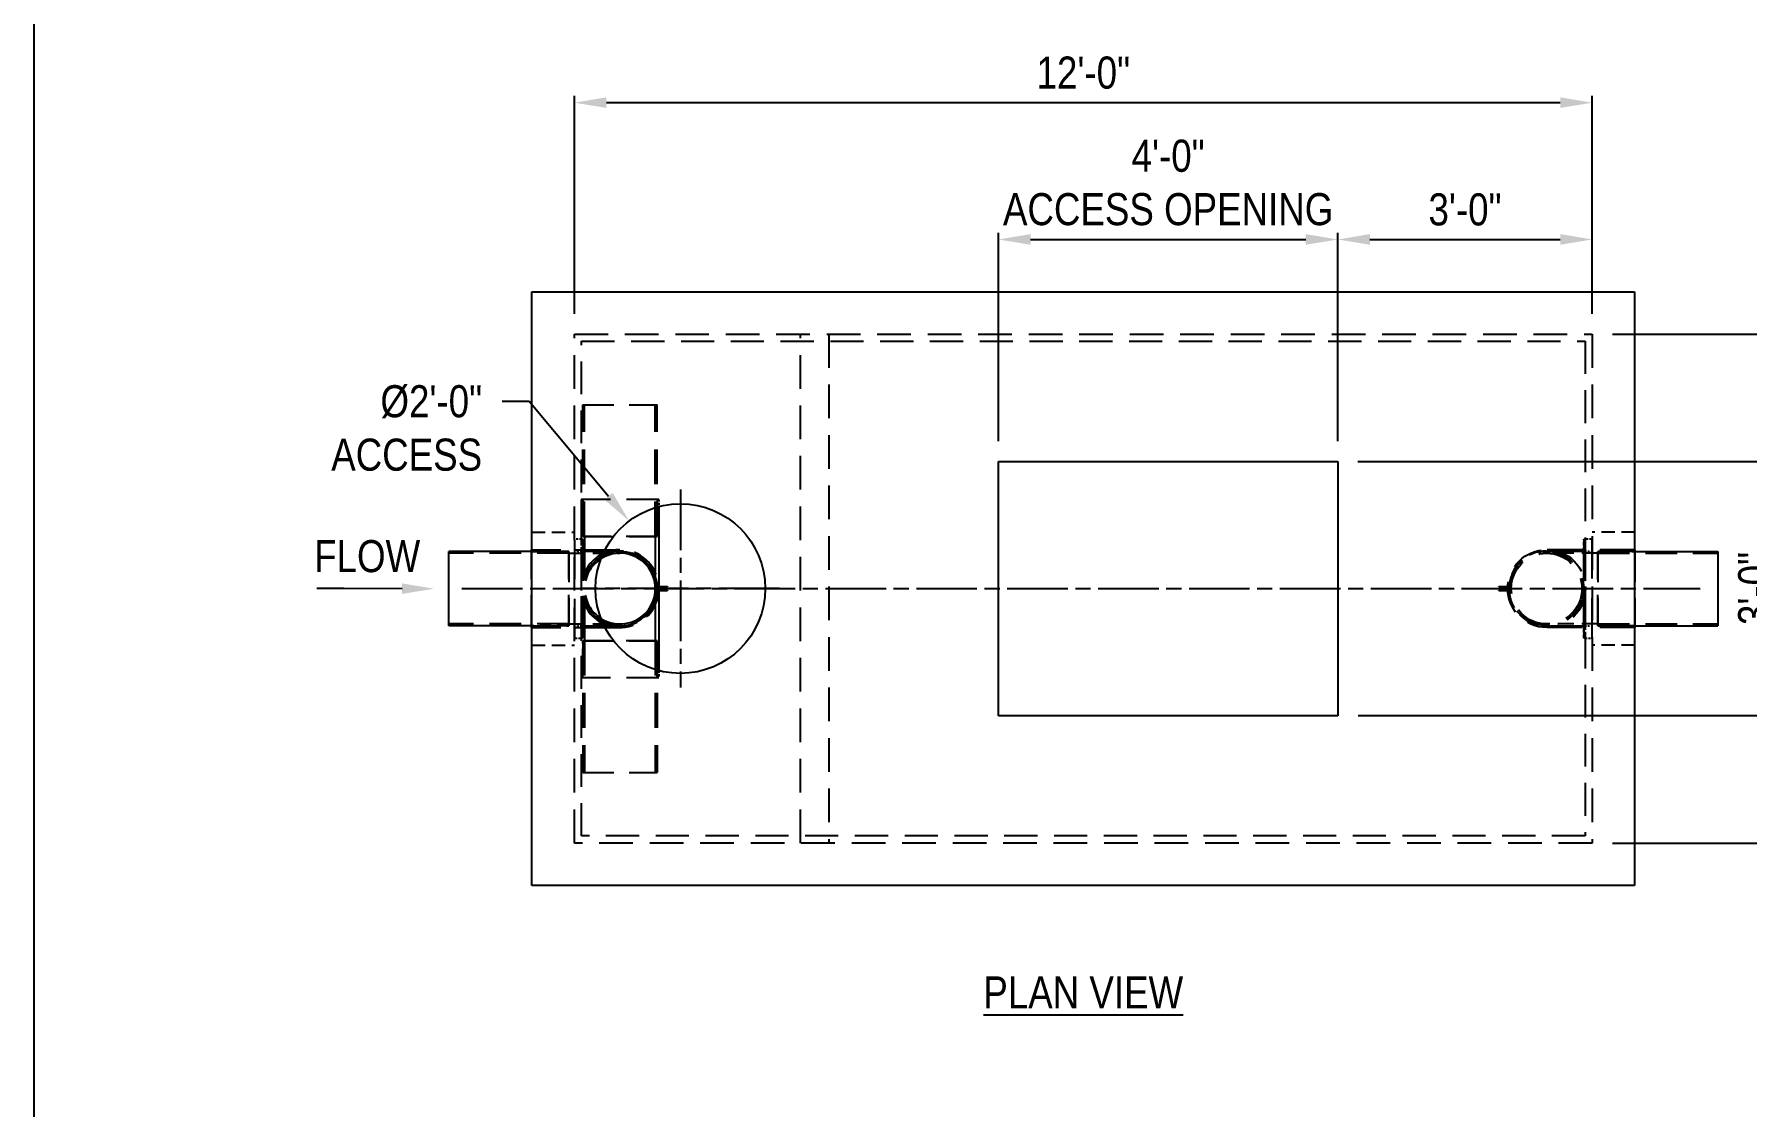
# Model space of a CAD drawing. Extents: x -7 to 216, y -5 to 280.
# Drawn here: x 0 to 127.2, y 149.7 to 229.4 of the extents above; entities that cross this region are included whole.
import ezdxf
from ezdxf import colors
from ezdxf.entities.mleader import LeaderData, LeaderLine
from ezdxf.math import Vec2, Vec3

# ---------------------------------------------------------------- set-up
doc = ezdxf.new("R2010")
doc.units = 0
doc.header["$LTSCALE"] = 10
doc.header["$MEASUREMENT"] = 0
doc.header["$PDMODE"] = 35
doc.linetypes.add('CHAIN', pattern=[0.7087, 0.4724, -0.0591, 0.1181, -0.0591])
doc.linetypes.add('HIDDEN2', pattern=[0.1875, 0.125, -0.0625])
doc.layers.get('Defpoints').update_dxf_attribs({"linetype": 'CONTINUOUS'})
for name, color, linetype in [('2628-LOGO$0$CADdetails-FRAME', 7, 'CONTINUOUS'), ('CADdetails-1-FINE', 1, 'CONTINUOUS'), ('CADdetails-2-FINELIGHT', 2, 'CONTINUOUS'), ('CADdetails-7-VERYFINE', 7, 'CONTINUOUS'), ('CADdetails-9-EXTRAFINE', 9, 'CONTINUOUS')]:
    doc.layers.add(name, color=color, linetype=linetype)
doc.styles.add('CADdetails-DIMENSIONS', font='ARIALN.TTF', dxfattribs={"height": 2.38})
doc.styles.add('CADdetails-NOTES', font='ARIALN.TTF', dxfattribs={"height": 2.38})
doc.dimstyles.new('CADdetails-LEADER', dxfattribs={"dimtxt": 2.38, "dimasz": 2.38, "dimexe": 0.5, "dimexo": 1.5, "dimgap": 1, "dimtad": 1, "dimzin": 0, "dimdsep": 46, "dimtxsty": 'CADdetails-DIMENSIONS', "dimcen": 1, "dimclrd": 256, "dimclre": 256, "dimclrt": 256, "dimadec": 0, "dimazin": 0, "dimtfac": 1, "dimtofl": 0, "dimtmove": 0, "dimatfit": 3, "dimfxl": 1, "dimtolj": 1, "dimtzin": 0, "dimarcsym": 0})

# ---------------------------------------------------------------- blocks, each defined once
blk = doc.blocks.new('2628-LOGO')
at = {"layer": '2628-LOGO$0$CADdetails-FRAME'}
blk.add_line((0, 0), (0, 280), dxfattribs=at)
blk = doc.blocks.new('*D35')
at = {"layer": 'CADdetails-7-VERYFINE', "lineweight": -2, "transparency": 16777216}
for p, q in [((117.22, 207.08), (145.06, 207.08)), ((144.56, 171.66), (144.56, 204.7)), ((117.22, 169.28), (145.06, 169.28))]:
    blk.add_line(p, q, dxfattribs=at)
at = {"layer": 'CADdetails-7-VERYFINE', "transparency": 16777216}
for points in [[(144.16, 204.7), (144.96, 204.7), (144.56, 207.08)], [(144.16, 171.66), (144.96, 171.66), (144.56, 169.28)]]:
    blk.add_solid(points, dxfattribs=at)
at = {"layer": 'Defpoints', "color": 0, "transparency": 16777216}
for p in [(115.72, 207.08), (144.56, 207.08), (115.72, 169.28)]:
    blk.add_point(p, dxfattribs=at)
at = {"layer": 'CADdetails-7-VERYFINE', "transparency": 16777216, "insert": (142.34, 188.18), "char_height": 2.38, "attachment_point": 5, "rotation": 90, "style": 'CADdetails-DIMENSIONS'}
blk.add_mtext('\\A1;6\'-0"', dxfattribs=at)
blk = doc.blocks.new('*D36')
at = {"layer": 'CADdetails-7-VERYFINE', "lineweight": -2, "transparency": 16777216}
for p, q in [((40.12, 208.58), (40.12, 224.77)), ((113.34, 224.27), (42.5, 224.27)), ((115.72, 208.58), (115.72, 224.77))]:
    blk.add_line(p, q, dxfattribs=at)
at = {"layer": 'CADdetails-7-VERYFINE', "transparency": 16777216}
for points in [[(42.5, 224.67), (42.5, 223.88), (40.12, 224.27)], [(113.34, 224.67), (113.34, 223.88), (115.72, 224.27)]]:
    blk.add_solid(points, dxfattribs=at)
at = {"layer": 'Defpoints', "color": 0, "transparency": 16777216}
for p in [(40.12, 224.27), (40.12, 207.08), (115.72, 207.08)]:
    blk.add_point(p, dxfattribs=at)
at = {"layer": 'CADdetails-7-VERYFINE', "transparency": 16777216, "insert": (77.92, 226.49), "char_height": 2.38, "attachment_point": 5, "style": 'CADdetails-DIMENSIONS'}
blk.add_mtext('\\A1;12\'-0"', dxfattribs=at)
blk = doc.blocks.new('*D37')
at = {"layer": 'CADdetails-7-VERYFINE', "lineweight": -2, "transparency": 16777216}
for p, q in [((71.62, 199.13), (71.62, 214.61)), ((74, 214.11), (94.44, 214.11)), ((96.82, 199.13), (96.82, 214.61))]:
    blk.add_line(p, q, dxfattribs=at)
at = {"layer": 'CADdetails-7-VERYFINE', "transparency": 16777216}
for points in [[(74, 214.51), (74, 213.72), (71.62, 214.11)], [(94.44, 214.51), (94.44, 213.72), (96.82, 214.11)]]:
    blk.add_solid(points, dxfattribs=at)
at = {"layer": 'Defpoints', "color": 0, "transparency": 16777216}
for p in [(96.82, 214.11), (71.62, 197.63), (96.82, 197.63)]:
    blk.add_point(p, dxfattribs=at)
at = {"layer": 'CADdetails-7-VERYFINE', "transparency": 16777216, "insert": (84.22, 218.33), "char_height": 2.38, "attachment_point": 5, "style": 'CADdetails-DIMENSIONS'}
blk.add_mtext('\\A1;4\'-0"\\PACCESS OPENING', dxfattribs=at)
blk = doc.blocks.new('*D38')
at = {"layer": 'CADdetails-7-VERYFINE', "lineweight": -2, "transparency": 16777216}
for p, q in [((96.82, 199.13), (96.82, 214.61)), ((99.2, 214.11), (113.34, 214.11)), ((115.72, 208.58), (115.72, 214.61))]:
    blk.add_line(p, q, dxfattribs=at)
at = {"layer": 'CADdetails-7-VERYFINE', "transparency": 16777216}
for points in [[(99.2, 214.51), (99.2, 213.72), (96.82, 214.11)], [(113.34, 214.51), (113.34, 213.72), (115.72, 214.11)]]:
    blk.add_solid(points, dxfattribs=at)
at = {"layer": 'Defpoints', "color": 0, "transparency": 16777216}
for p in [(115.72, 214.11), (115.72, 207.08), (96.82, 197.63)]:
    blk.add_point(p, dxfattribs=at)
at = {"layer": 'CADdetails-7-VERYFINE', "transparency": 16777216, "insert": (106.27, 216.33), "char_height": 2.38, "attachment_point": 5, "style": 'CADdetails-DIMENSIONS'}
blk.add_mtext('\\A1;3\'-0"', dxfattribs=at)
blk = doc.blocks.new('*D40')
at = {"layer": 'CADdetails-7-VERYFINE', "lineweight": -2, "transparency": 16777216}
for p, q in [((98.32, 197.63), (138.45, 197.63)), ((137.95, 195.25), (137.95, 181.13)), ((98.34, 178.75), (138.45, 178.75))]:
    blk.add_line(p, q, dxfattribs=at)
at = {"layer": 'CADdetails-7-VERYFINE', "transparency": 16777216}
for points in [[(137.55, 195.25), (138.35, 195.25), (137.95, 197.63)], [(137.55, 181.13), (138.35, 181.13), (137.95, 178.75)]]:
    blk.add_solid(points, dxfattribs=at)
at = {"layer": 'Defpoints', "color": 0, "transparency": 16777216}
for p in [(96.82, 197.63), (96.84, 178.75), (137.95, 178.75)]:
    blk.add_point(p, dxfattribs=at)
at = {"layer": 'CADdetails-7-VERYFINE', "transparency": 16777216, "insert": (131.73, 188.19), "char_height": 2.38, "attachment_point": 5, "rotation": 90, "style": 'CADdetails-DIMENSIONS'}
blk.add_mtext('\\A1;3\'-0"\\PACCESS\\P OPENING', dxfattribs=at)

msp = doc.modelspace()

# ---------------------------------------------------------------- linework, layer by layer
at = {"layer": 'CADdetails-1-FINE'}
for p, q in [((36.966, 210.229), (118.866, 210.229)), ((36.966, 166.129), (36.966, 210.229)), ((118.866, 210.229), (118.866, 166.129)), ((71.616, 197.629), (96.816, 197.629)), ((71.616, 178.729), (71.616, 197.629)), ((96.816, 197.629), (96.816, 178.729)), ((46.393, 194.273), (46.393, 188.343)), ((42.393, 191.068), (43.503, 191.068)), ((46.388, 188.343), (47.045, 188.343)), ((46.393, 188.31), (46.393, 188.048)), ((46.39, 188.048), (47.045, 188.048)), ((46.393, 188.015), (46.393, 182.085)), ((42.393, 185.289), (43.503, 185.289)), ((96.816, 178.729), (71.616, 178.729)), ((118.866, 166.129), (36.966, 166.129))]:
    msp.add_line(p, q, dxfattribs=at)
msp.add_circle((47.991, 188.179), 6.3, dxfattribs=at)
for radius, start, end in [(2.625, 237.49736, 122.50264), (2.757, 241.13269, 118.86731)]:
    msp.add_arc((43.503, 188.179), radius, start, end, dxfattribs=at)
at = {"layer": 'CADdetails-9-EXTRAFINE', "linetype": 'HIDDEN2', "ltscale": 2}
for p, q in [((40.116, 169.279), (40.116, 207.079)), ((40.116, 207.079), (115.716, 207.079)), ((56.916, 169.279), (56.916, 207.079)), ((59.016, 207.079), (59.016, 169.279)), ((115.716, 207.079), (115.716, 169.279)), ((115.716, 169.279), (40.116, 169.279))]:
    msp.add_line(p, q, dxfattribs=at)
at = {"layer": 'CADdetails-9-EXTRAFINE', "linetype": 'HIDDEN2', "ltscale": 1.972233}
for p, q in [((40.641, 206.554), (115.191, 206.554)), ((115.191, 169.804), (40.641, 169.804))]:
    msp.add_line(p, q, dxfattribs=at)
at = {"layer": 'CADdetails-9-EXTRAFINE', "linetype": 'HIDDEN2', "ltscale": 1.944467}
for p, q in [((40.641, 169.804), (40.641, 206.554)), ((115.191, 206.554), (115.191, 169.804))]:
    msp.add_line(p, q, dxfattribs=at)
at = {"layer": 'CADdetails-9-EXTRAFINE', "linetype": 'HIDDEN2', "ltscale": 1.833294}
for p, q in [((40.746, 201.829), (46.26, 201.829)), ((39.697, 190.936), (39.697, 185.422)), ((39.697, 185.422), (39.697, 190.936)), ((46.26, 192.051), (40.746, 192.051)), ((40.746, 192.051), (46.26, 192.051)), ((116.135, 185.422), (116.135, 190.936)), ((116.135, 190.936), (116.135, 185.422)), ((40.746, 184.307), (46.26, 184.307)), ((46.26, 184.307), (40.746, 184.307)), ((40.746, 174.529), (46.26, 174.529))]:
    msp.add_line(p, q, dxfattribs=at)
at = {"layer": 'CADdetails-9-EXTRAFINE', "linetype": 'HIDDEN2', "ltscale": 2.069489}
for p, q in [((40.746, 192.051), (40.746, 201.829)), ((40.878, 192.051), (40.878, 201.829)), ((46.128, 192.051), (46.128, 201.829)), ((46.26, 192.051), (46.26, 201.829)), ((40.746, 184.307), (40.746, 174.529)), ((40.878, 184.307), (40.878, 174.529)), ((46.128, 184.307), (46.128, 174.529)), ((46.26, 184.307), (46.26, 174.529))]:
    msp.add_line(p, q, dxfattribs=at)
at = {"layer": 'CADdetails-9-EXTRAFINE', "linetype": 'HIDDEN2', "ltscale": 1.921258}
for p, q in [((46.393, 194.807), (40.614, 194.807)), ((36.941, 185.289), (36.941, 191.068)), ((118.891, 191.068), (118.891, 185.289)), ((46.393, 181.551), (40.614, 181.551))]:
    msp.add_line(p, q, dxfattribs=at)
at = {"layer": 'CADdetails-9-EXTRAFINE', "linetype": 'HIDDEN2', "ltscale": 2.1041}
msp.add_line((40.614, 194.807), (40.614, 181.551), dxfattribs=at)
at = {"layer": 'CADdetails-9-EXTRAFINE', "linetype": 'HIDDEN2', "ltscale": 0.688776}
for p, q in [((40.746, 194.807), (40.746, 192.051)), ((46.26, 194.807), (46.26, 192.051)), ((36.941, 190.936), (39.697, 190.936)), ((39.697, 190.936), (36.941, 190.936)), ((118.891, 190.936), (116.135, 190.936)), ((36.941, 185.422), (39.697, 185.422)), ((39.697, 185.422), (36.941, 185.422)), ((118.891, 185.422), (116.135, 185.422)), ((40.746, 181.551), (40.746, 184.307)), ((46.26, 181.551), (46.26, 184.307))]:
    msp.add_line(p, q, dxfattribs=at)
at = {"layer": 'CADdetails-9-EXTRAFINE', "linetype": 'HIDDEN2', "ltscale": 0.133278}
for p, q in [((46.393, 194.807), (46.393, 194.273)), ((46.393, 182.085), (46.393, 181.551))]:
    msp.add_line(p, q, dxfattribs=at)
at = {"layer": 'CADdetails-9-EXTRAFINE', "linetype": 'CHAIN', "ltscale": 0.952448}
for p, q in [((47.991, 195.529), (47.991, 180.829)), ((31.77, 188.179), (123.747, 188.179)), ((55.341, 188.179), (40.641, 188.179))]:
    msp.add_line(p, q, dxfattribs=at)
at = {"layer": 'CADdetails-9-EXTRAFINE', "linetype": 'HIDDEN2', "ltscale": 0.787202}
for p, q in [((36.966, 192.379), (40.116, 192.379)), ((118.866, 192.379), (115.716, 192.379)), ((36.966, 183.979), (40.116, 183.979)), ((118.866, 183.979), (115.716, 183.979))]:
    msp.add_line(p, q, dxfattribs=at)
at = {"layer": 'CADdetails-9-EXTRAFINE'}
for p, q in [((30.797, 185.422), (30.797, 190.936)), ((36.941, 190.936), (30.797, 190.936)), ((118.866, 190.936), (125.035, 190.936)), ((125.035, 190.936), (125.035, 185.422)), ((36.941, 185.422), (30.797, 185.422)), ((118.866, 185.422), (125.035, 185.422))]:
    msp.add_line(p, q, dxfattribs=at)
at = {"layer": 'CADdetails-9-EXTRAFINE', "linetype": 'HIDDEN2', "ltscale": 1.883555}
for p, q in [((39.697, 190.804), (30.797, 190.804)), ((116.135, 190.804), (125.035, 190.804)), ((39.697, 185.554), (30.797, 185.554)), ((116.135, 185.554), (125.035, 185.554))]:
    msp.add_line(p, q, dxfattribs=at)
at = {"layer": 'CADdetails-9-EXTRAFINE', "linetype": 'HIDDEN2', "ltscale": 0.0061}
for p, q in [((36.941, 191.068), (36.966, 191.068)), ((36.941, 185.289), (36.966, 185.289))]:
    msp.add_line(p, q, dxfattribs=at)
at = {"layer": 'CADdetails-9-EXTRAFINE', "linetype": 'HIDDEN2', "ltscale": 1.722783}
for p, q in [((36.966, 191.068), (42.393, 191.068)), ((36.966, 185.289), (42.393, 185.289))]:
    msp.add_line(p, q, dxfattribs=at)
at = {"layer": 'CADdetails-9-EXTRAFINE', "linetype": 'HIDDEN2', "ltscale": 0.951244}
for p, q in [((39.697, 190.804), (43.503, 190.804)), ((116.135, 190.804), (112.329, 190.804)), ((39.697, 185.554), (43.503, 185.554)), ((116.135, 185.554), (112.329, 185.554))]:
    msp.add_line(p, q, dxfattribs=at)
at = {"layer": 'CADdetails-9-EXTRAFINE', "linetype": 'HIDDEN2', "ltscale": 0.025568}
for p, q in [((40.116, 191.854), (40.181, 191.854)), ((115.65, 191.854), (115.716, 191.854)), ((40.181, 184.504), (40.116, 184.504)), ((115.716, 184.504), (115.65, 184.504))]:
    msp.add_line(p, q, dxfattribs=at)
at = {"layer": 'CADdetails-9-EXTRAFINE', "linetype": 'HIDDEN2', "ltscale": 2.333333}
for p, q in [((40.148, 184.504), (40.148, 191.854)), ((40.713, 191.854), (40.713, 184.504)), ((115.118, 184.504), (115.118, 191.854)), ((115.683, 191.854), (115.683, 184.504))]:
    msp.add_line(p, q, dxfattribs=at)
at = {"layer": 'CADdetails-9-EXTRAFINE', "linetype": 'HIDDEN2', "ltscale": 0.114629}
for p, q in [((40.641, 191.854), (40.181, 191.854)), ((115.65, 191.854), (115.191, 191.854)), ((40.181, 184.504), (40.641, 184.504)), ((115.191, 184.504), (115.65, 184.504))]:
    msp.add_line(p, q, dxfattribs=at)
at = {"layer": 'CADdetails-9-EXTRAFINE', "linetype": 'HIDDEN2', "ltscale": 0.071978}
for p, q in [((40.352, 190.969), (40.641, 190.969)), ((40.641, 190.936), (40.352, 190.936)), ((115.191, 190.969), (115.48, 190.969)), ((115.48, 190.936), (115.191, 190.936)), ((40.352, 185.422), (40.641, 185.422)), ((40.641, 185.389), (40.352, 185.389)), ((115.191, 185.422), (115.48, 185.422)), ((115.48, 185.389), (115.191, 185.389))]:
    msp.add_line(p, q, dxfattribs=at)
at = {"layer": 'CADdetails-9-EXTRAFINE', "linetype": 'HIDDEN2', "ltscale": 0.007936}
for p, q in [((40.352, 190.936), (40.352, 190.969)), ((40.641, 190.936), (40.641, 190.969)), ((40.746, 190.969), (40.746, 190.936)), ((115.086, 190.936), (115.086, 190.969)), ((115.191, 190.969), (115.191, 190.936)), ((115.48, 190.969), (115.48, 190.936)), ((46.393, 188.343), (46.393, 188.31)), ((46.52, 188.343), (46.52, 188.31)), ((46.782, 188.343), (46.782, 188.31)), ((47.045, 188.343), (47.045, 188.31)), ((108.787, 188.31), (108.787, 188.343)), ((109.049, 188.343), (109.049, 188.31)), ((109.312, 188.343), (109.312, 188.31)), ((46.393, 188.048), (46.393, 188.015)), ((46.52, 188.015), (46.52, 188.048)), ((46.782, 188.015), (46.782, 188.048)), ((47.045, 188.048), (47.045, 188.015)), ((108.787, 188.015), (108.787, 188.048)), ((109.049, 188.015), (109.049, 188.048)), ((109.312, 188.015), (109.312, 188.048)), ((40.352, 185.389), (40.352, 185.422)), ((40.641, 185.389), (40.641, 185.422)), ((40.746, 185.422), (40.746, 185.389)), ((115.086, 185.389), (115.086, 185.422)), ((115.191, 185.422), (115.191, 185.389)), ((115.48, 185.422), (115.48, 185.389))]:
    msp.add_line(p, q, dxfattribs=at)
at = {"layer": 'CADdetails-9-EXTRAFINE', "linetype": 'HIDDEN2', "ltscale": 0.041028}
for p, q in [((40.641, 191.854), (40.746, 191.854)), ((115.086, 191.854), (115.191, 191.854)), ((40.746, 184.504), (40.641, 184.504)), ((115.191, 184.504), (115.086, 184.504))]:
    msp.add_line(p, q, dxfattribs=at)
at = {"layer": 'CADdetails-9-EXTRAFINE', "linetype": 'HIDDEN2', "ltscale": 0.22106}
for p, q in [((40.641, 190.969), (40.641, 191.854)), ((40.746, 191.854), (40.746, 190.969)), ((115.086, 190.969), (115.086, 191.854)), ((115.191, 191.854), (115.191, 190.969)), ((40.641, 184.504), (40.641, 185.389)), ((40.746, 185.389), (40.746, 184.504)), ((115.086, 184.504), (115.086, 185.389)), ((115.191, 185.389), (115.191, 184.504))]:
    msp.add_line(p, q, dxfattribs=at)
at = {"layer": 'CADdetails-9-EXTRAFINE', "linetype": 'HIDDEN2', "ltscale": 0.026047}
for p, q in [((40.641, 190.969), (40.746, 190.969)), ((40.746, 190.936), (40.641, 190.936)), ((115.086, 190.969), (115.191, 190.969)), ((115.191, 190.936), (115.086, 190.936)), ((40.641, 185.422), (40.746, 185.422)), ((40.746, 185.389), (40.641, 185.389)), ((115.086, 185.422), (115.191, 185.422)), ((115.191, 185.389), (115.086, 185.389))]:
    msp.add_line(p, q, dxfattribs=at)
at = {"layer": 'CADdetails-9-EXTRAFINE', "linetype": 'HIDDEN2', "ltscale": 1.750667}
for p, q in [((40.641, 185.422), (40.641, 190.936)), ((40.746, 190.936), (40.746, 185.422)), ((115.086, 185.422), (115.086, 190.936)), ((115.191, 190.936), (115.191, 185.422))]:
    msp.add_line(p, q, dxfattribs=at)
at = {"layer": 'CADdetails-9-EXTRAFINE', "linetype": 'HIDDEN2', "ltscale": 0.689039}
for p, q in [((40.746, 190.969), (43.503, 190.969)), ((43.503, 190.936), (40.746, 190.936)), ((112.329, 190.969), (115.086, 190.969)), ((115.086, 190.936), (112.329, 190.936)), ((40.746, 185.422), (43.503, 185.422)), ((43.503, 185.389), (40.746, 185.389)), ((112.329, 185.422), (115.086, 185.422)), ((115.086, 185.389), (112.329, 185.389))]:
    msp.add_line(p, q, dxfattribs=at)
at = {"layer": 'CADdetails-9-EXTRAFINE', "linetype": 'HIDDEN2', "ltscale": 2.4582}
for p, q in [((40.878, 192.051), (40.878, 184.307)), ((46.128, 192.051), (46.128, 184.307))]:
    msp.add_line(p, q, dxfattribs=at)
at = {"layer": 'CADdetails-9-EXTRAFINE', "linetype": 'HIDDEN2', "ltscale": 2.083334}
for p, q in [((118.891, 191.068), (112.329, 191.068)), ((118.891, 185.289), (112.329, 185.289))]:
    msp.add_line(p, q, dxfattribs=at)
at = {"layer": 'CADdetails-9-EXTRAFINE', "linetype": 'HIDDEN2', "ltscale": 0.682477}
for p, q in [((116.135, 190.936), (118.866, 190.936)), ((116.135, 185.422), (118.866, 185.422))]:
    msp.add_line(p, q, dxfattribs=at)
at = {"layer": 'CADdetails-9-EXTRAFINE', "linetype": 'HIDDEN2', "ltscale": 0.032907}
for p, q in [((46.39, 188.31), (46.257, 188.31)), ((46.257, 188.048), (46.39, 188.048))]:
    msp.add_line(p, q, dxfattribs=at)
at = {"layer": 'CADdetails-9-EXTRAFINE', "linetype": 'HIDDEN2', "ltscale": 0.024776}
for p, q in [((46.288, 188.343), (46.388, 188.343)), ((46.388, 188.015), (46.288, 188.015))]:
    msp.add_line(p, q, dxfattribs=at)
at = {"layer": 'CADdetails-9-EXTRAFINE', "linetype": 'HIDDEN2', "ltscale": 0.163544}
msp.add_line((47.045, 188.31), (46.39, 188.31), dxfattribs=at)
at = {"layer": 'CADdetails-9-EXTRAFINE', "linetype": 'HIDDEN2', "ltscale": 0.188936}
for p, q in [((108.787, 188.343), (109.544, 188.343)), ((109.544, 188.015), (108.787, 188.015))]:
    msp.add_line(p, q, dxfattribs=at)
at = {"layer": 'CADdetails-9-EXTRAFINE', "linetype": 'HIDDEN2', "ltscale": 0.19665}
for p, q in [((109.574, 188.31), (108.787, 188.31)), ((108.787, 188.048), (109.574, 188.048))]:
    msp.add_line(p, q, dxfattribs=at)
at = {"layer": 'CADdetails-9-EXTRAFINE', "linetype": 'HIDDEN2', "ltscale": 0.16396}
msp.add_line((47.045, 188.015), (46.388, 188.015), dxfattribs=at)
at = {"layer": 'CADdetails-9-EXTRAFINE', "linetype": 'HIDDEN2', "ltscale": 1.921258}
msp.add_circle((112.329, 188.179), 2.89, dxfattribs=at)
at = {"layer": 'CADdetails-9-EXTRAFINE', "linetype": 'HIDDEN2', "ltscale": 2.199953}
msp.add_circle((112.329, 188.179), 2.757, dxfattribs=at)
at = {"layer": 'CADdetails-9-EXTRAFINE', "linetype": 'HIDDEN2', "ltscale": 2.094395}
msp.add_circle((112.329, 188.179), 2.625, dxfattribs=at)
at = {"layer": 'CADdetails-9-EXTRAFINE', "linetype": 'HIDDEN2', "ltscale": 1.850596}
msp.add_arc((43.503, 188.179), 2.89, 244.41352, 115.58648, dxfattribs=at)
at = {"layer": 'CADdetails-9-EXTRAFINE', "linetype": 'HIDDEN2', "ltscale": 1.054266}
for centre, start, end in [((43.503, 188.179), 3.36593, 90), ((112.329, 188.179), 90, 176.63407), ((43.503, 188.179), 270, 356.63407), ((112.329, 188.179), 183.36593, 270)]:
    msp.add_arc(centre, 2.79, start, end, dxfattribs=at)
at = {"layer": 'CADdetails-9-EXTRAFINE', "linetype": 'HIDDEN2', "ltscale": 2.062584}
msp.add_arc((43.503, 188.179), 2.89, 115.58648, 244.41352, dxfattribs=at)
at = {"layer": 'CADdetails-9-EXTRAFINE', "linetype": 'HIDDEN2', "ltscale": 1.867903}
msp.add_arc((43.503, 188.179), 2.757, 118.86731, 241.13269, dxfattribs=at)
at = {"layer": 'CADdetails-9-EXTRAFINE', "linetype": 'HIDDEN2', "ltscale": 1.67253}
msp.add_arc((43.503, 188.179), 2.625, 122.50264, 237.49736, dxfattribs=at)

# ---------------------------------------------------------------- block references
at = {"layer": 'CADdetails-7-VERYFINE'}
msp.add_blockref('2628-LOGO', (0, 0), dxfattribs=at)

# ---------------------------------------------------------------- texts
at = {"layer": 'CADdetails-2-FINELIGHT', "insert": (77.916, 159.376), "char_height": 2.38, "attachment_point": 2, "style": 'CADdetails-NOTES'}
msp.add_mtext_dynamic_manual_height_columns('{\\LPLAN VIEW}', width=62.25396, gutter_width=3.516, heights=[0], dxfattribs=at)
at = {"layer": 'CADdetails-7-VERYFINE', "insert": (20.792, 191.782), "char_height": 2.38, "attachment_point": 1, "style": 'CADdetails-NOTES'}
msp.add_mtext_dynamic_manual_height_columns('FLOW', width=6.79439, gutter_width=11.9, heights=[0], dxfattribs=at)

# ---------------------------------------------------------------- dimensions: what is measured, and where the dimension line sits
at = {"layer": 'CADdetails-7-VERYFINE'}
for base, p1, p2, angle, text, picture, middle in [((40.116, 224.274), (115.716, 207.079), (40.116, 207.079), 180, '12\'-0"', '*D36', (77.916, 224.274)), ((96.816, 214.112), (71.616, 197.629), (96.816, 197.629), 180, '4\'-0"\\PACCESS OPENING', '*D37', (84.216, 214.112)), ((137.951, 178.752), (96.816, 197.629), (96.839, 178.752), 270, '3\'-0"\\PACCESS\\P OPENING', '*D40', (137.951, 188.191))]:
    dim = msp.add_linear_dim(base=base, p1=p1, p2=p2, angle=angle, text=text, dimstyle='CADdetails-LEADER', dxfattribs=at)
    dim.commit()
    dim.dimension.update_dxf_attribs({"geometry": picture, "text_midpoint": middle, "dimtype": 160})
for base, p1, angle, text, picture, middle in [((115.716, 214.112), (96.816, 197.629), 180, '3\'-0"', '*D38', (106.266, 216.327)), ((144.559, 207.079), (115.716, 169.279), 90, '6\'-0"', '*D35', (142.344, 188.179))]:
    dim = msp.add_linear_dim(base=base, p1=p1, p2=(115.716, 207.079), angle=angle, text=text, dimstyle='CADdetails-LEADER', dxfattribs=at)
    dim.commit()
    dim.dimension.update_dxf_attribs({"geometry": picture, "text_midpoint": middle})

# ---------------------------------------------------------------- leaders
ml = msp.add_multileader_mtext('Standard', dxfattribs=at)
ml.set_content('%%C2\'-0" \\PACCESS', color=256, style='CADdetails-DIMENSIONS')
ml.set_leader_properties()
ml.build(insert=Vec2(0, 0))
ml.multileader.update_dxf_attribs({"dogleg_length": 2, "arrow_head_size": 2.38})
ctx = ml.context
ctx.base_point, ctx.char_height, ctx.arrow_head_size, ctx.landing_gap_size, ctx.plane_origin = Vec3(20.698, 202.075), 2.38, 2.38, 1.5, Vec3(44.19, 193.203)
ctx.text_align_type = 2
notes = []
notes.append((ctx, [(0, (1, 1, 0), (36.765, 202.075), (-1, 0), 2, [(0, [(44.19, 193.203)], 0, [])])]))
ctx.mtext.insert, ctx.mtext.alignment, ctx.mtext.flow_direction = Vec3(33.265, 203.286), 3, 5
ml = msp.add_multileader_mtext('Standard', dxfattribs=at)
ml.set_content('', color=256, style='CADdetails-DIMENSIONS')
ml.set_leader_properties()
ml.build(insert=Vec2(0, 0))
ml.multileader.update_dxf_attribs({"dogleg_length": 2, "arrow_head_size": 2.38})
ctx = ml.context
ctx.base_point, ctx.char_height, ctx.arrow_head_size, ctx.landing_gap_size, ctx.plane_origin = Vec3(18.001, 188.179), 2.38, 2.38, 1.5, Vec3(29.698, 188.169)
ctx.text_align_type = 2
notes.append((ctx, [(0, (1, 1, 0), (23.001, 188.179), (-1, 0), 2, [(0, [(29.698, 188.169)], 0, [])])]))
ctx.mtext.insert, ctx.mtext.alignment, ctx.mtext.flow_direction = Vec3(19.501, 189.369), 3, 5
for ctx, leaders in notes:
    for number, flags, end, landing, length, lines in leaders:
        leader = LeaderData()
        leader.index, (leader.has_last_leader_line, leader.has_dogleg_vector, leader.attachment_direction) = number, flags
        leader.last_leader_point, leader.dogleg_vector, leader.dogleg_length = Vec3(end), Vec3(landing), length
        for number, points, colour, breaks in lines:
            line = LeaderLine()
            line.index, line.vertices, line.color, line.breaks = number, Vec3.list(points), colors.encode_raw_color(colour), breaks
            leader.lines.append(line)
        ctx.leaders.append(leader)

doc.saveas('drawing.dxf')
